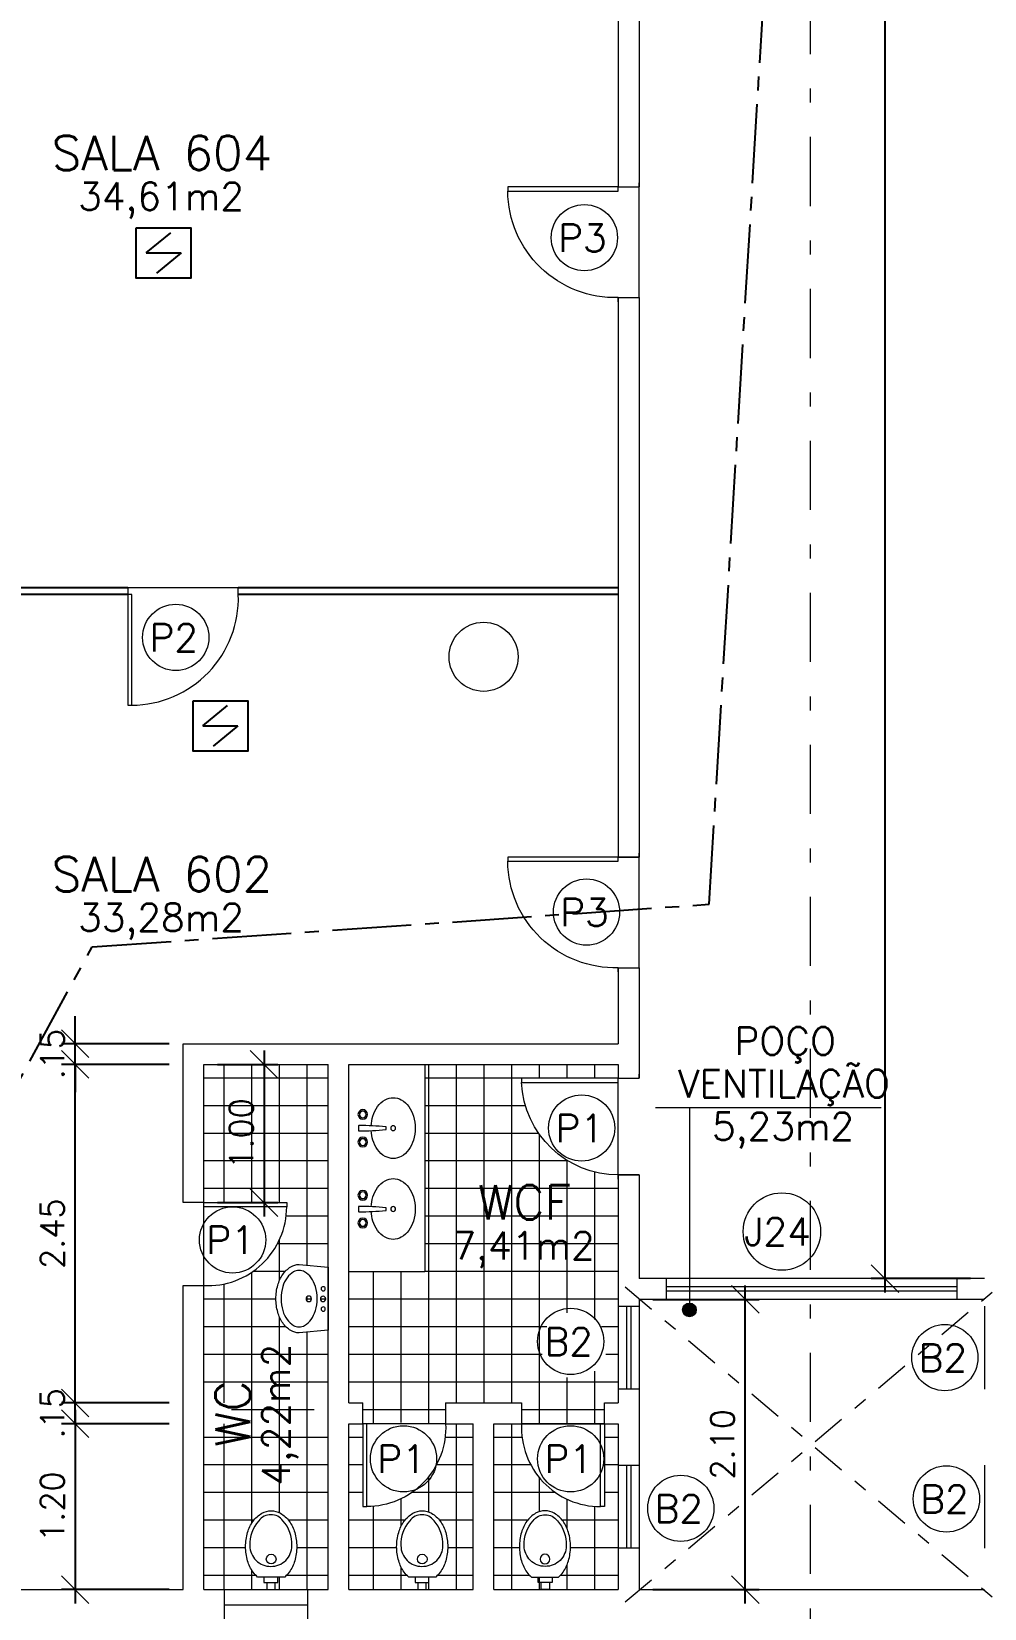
# Model space of a CAD drawing. Header units: millimetres. Extents: x 521 to 1055, y 261 to 520.
# Drawn here: x 568.04 to 574.94, y 287.08 to 298.49 of the extents above; entities that cross this region are included whole.
import ezdxf
from ezdxf.enums import TextEntityAlignment as Align

# ---------------------------------------------------------------- set-up
doc = ezdxf.new("R2010")
doc.units = ezdxf.units.MM
for name, pattern in [('CENTER2', [28.575000000000003, 19.05, -3.175, 3.175, -3.175]), ('CONTINU', [0]), ('DASHDOT', [1, 0.5, -0.25, 0, -0.25]), ('DASHDOTX2', [2, 1, -0.5, 0, -0.5])]:
    doc.linetypes.add(name, pattern=pattern)
doc.layers.add('0.1', color=8, linetype='Continuous', lineweight=13)
doc.layers.add('ppci', color=8, linetype='Continuous')
doc.styles.add('ROMANS', font='romans')
doc.styles.get("Standard").update_dxf_attribs({"font": 'romans.shx'})
doc.dimstyles.new('Fares Eng - 50', dxfattribs={"dimscale": 2, "dimtxt": 0.085, "dimasz": 0.1, "dimexe": 0.05, "dimexo": 0.05, "dimgap": 0.04, "dimtad": 1, "dimzin": 4, "dimdsep": 46, "dimtxsty": 'ROMANS', "dimblk1": 'OBLIQUE', "dimblk2": 'OBLIQUE', "dimsah": 1, "dimcen": 0.05, "dimdle": 0.05, "dimclrd": 8, "dimclre": 8, "dimclrt": 8, "dimaunit": 1, "dimadec": 0, "dimazin": 0, "dimtfac": 1, "dimtix": 1, "dimtmove": 2, "dimatfit": 0, "dimldrblk": 'OPEN90', "dimfxl": 1, "dimtolj": 1, "dimtzin": 0, "dimarcsym": 0})
pattern_1 = [(0, (-302.4832735865331, -87.28200950754331), (0, 0.2), []), (90, (-302.4832735865331, -87.28200950754331), (-0.2, 1.224606353822377e-17), [])]

# ---------------------------------------------------------------- blocks, each defined once
blk = doc.blocks.new('Cuba')
blk.add_lwpolyline([(0.0007964035890972809, 0.05000000000001137), (-0.007366352336667308, 0.0499999999999925, -0.3896877516864198), (-0.009359223717736526, 0.05183128823838757, -0.01723366479288366), (-0.01917277886242666, 0.247968944425077, -0.4187690770508936), (-0.01717301998914593, 0.25), (0.0007964035890972809, 0.25), (0.01876582716733935, 0.25, -0.4187690770508931), (0.02076558604062009, 0.247968944425077, -0.01723366479288366), (0.01095203089593292, 0.05183128823840271, -0.3896877516864196), (0.008959159514862449, 0.0499999999999925)], format="xyb", close=True)
blk.add_lwpolyline([(-0.01642655458466891, 0.1595521582631534, 0.05959206038068896), (-0.08696014067280601, 0.1471861917011097, 0.08424761497446774), (-0.1555634918610417, 0.1131370849898587, 0.1064685849763624), (-0.2045356555467384, 0.05839934548953352, 0.1301586401875859), (-0.2200000000000006, 0, 0.1301586401875893), (-0.2045356555467384, -0.05839934548953352, 0.1064685849763587), (-0.1555634918610417, -0.1131370849898303, 0.08424761497446792), (-0.08696014067280829, -0.1471861917010813, 0.07328068524213961), (0, -0.1599999999999966, 0.0732806852421363), (0.08696014067280601, -0.1471861917010813, 0.0842476149744677), (0.15556349186104, -0.1131370849898303, 0.1064685849763671), (0.2045356555467367, -0.05839934548950509, 0.1301586401875963), (0.2199999999999989, 0, 0.1301586401875876), (0.2045356555467367, 0.05839934548953352, 0.1064685849763547), (0.15556349186104, 0.1131370849898587, 0.08424761497446004), (0.08696014067280829, 0.1471861917011097, 0.05826802056709933), (0.01801512440569979, 0.1594612693903912, 0.07328068524213464)], format="xyb")
for centre, radius in [((-0.09920359641090386, 0.2199999999999989), 0.035), ((0.1007964035890973, 0.2199999999999989), 0.035), ((0, 0), 0.0175)]:
    blk.add_circle(centre, radius)
at = {"color": 8}
for centre, radius in [((-0.09920359641090386, 0.2199999999999989), 0.025), ((-0.09920359641090386, 0.2199999999999989), 0.024), ((0.1007964035890973, 0.2199999999999989), 0.025), ((0.1007964035890973, 0.2199999999999989), 0.024)]:
    blk.add_circle(centre, radius, dxfattribs=at)
blk = doc.blocks.new('P60')
at = {"color": 252}
blk.add_lwpolyline([(-0.6000000000000227, 0.05960000000008298), (0, 0.05960000000008298), (0, 0.03000000000000114), (-0.6000000000000227, 0.03000000000000114)], close=True, dxfattribs=at)
at = {"color": 8}
blk.add_arc((-0.02886986666674457, 0.05960000000008306), 0.5711301333332781, 87.10253993610587, 180, dxfattribs=at)
blk = doc.blocks.new('Vaso')
for points in [[(0.02999999999997272, -0.04999999999995453), (0.02999999999997272, 0), (-0.02999999999997272, 0), (-0.02999999999997272, -0.04999999999995453)], [(0.04999999999995453, -0.09000000000014552), (0.04999999999995453, -0.04999999999995453), (-0.04999999999995453, -0.04999999999995453), (-0.04999999999995453, -0.09000000000014552)]]:
    blk.add_lwpolyline(points)
for points in [[(0.1828955200001019, -0.3100000000001728, -0.071776), (0.1680402599999979, -0.4129498500001318, -0.083144), (0.128710270000056, -0.4938477600001079, -0.106699), (0.06516211000007388, -0.5518467399999736, -0.132564), (-0.002104480000070907, -0.5700000000001637, -0.132564), (-0.06937106999998832, -0.5518467399999736, -0.106699), (-0.1329192299999704, -0.4938477600001079, -0.083144), (-0.1722492199999124, -0.4129498500001318, -0.071776), (-0.1871044800000163, -0.3100000000001728, -0.071776), (-0.1722492199999124, -0.2070501499999864, -0.083144), (-0.1329192299999704, -0.1261522400000104, -0.060171), (-0.09999999999990905, -0.09000000000014552), (0.09579103999999461, -0.09000000000014552, -0.060171), (0.128710270000056, -0.1261522400000104, -0.083144), (0.1680402599999979, -0.2070501499999864, -0.071776)], [(-0.08763701527800549, -0.4972033683313839, 0.2473999053505774), (0, -0.5413053001348089, 0.2473999053505774), (0.08763701527800549, -0.4972033683313839, 0.1978584598758542), (0.1521044799999345, -0.3175259839795217, 0.4183289460701766), (0, -0.1675407474929216, 0.4183289460701766), (-0.1521044799999345, -0.3175259839795217, 0.1978584598758542)]]:
    blk.add_lwpolyline(points, format="xyb", close=True)
blk.add_circle((-0.002104480000070907, -0.2200259839794398), 0.03525)
blk = doc.blocks.new('P70')
for points in [[(0, 0.760000000000025), (0, 0.7300000000000239), (0.1499999999999986, 0.7300000000000239), (0.1499999999999986, 0.760000000000025)], [(0, 0), (0, 0.03000000000000114), (0.1499999999999986, 0.03000000000000114), (0.1499999999999986, 0)]]:
    blk.add_lwpolyline(points)
blk.add_lwpolyline([(-0.7000000000000227, 0.06000000000008299), (0, 0.06000000000008299), (0, 0.03000000000000114), (-0.7000000000000227, 0.03000000000000114)], close=True)
at = {"color": 8}
blk.add_arc((3.861494457524373e-15, 0.02932835820894858), 0.7006716417910752, 90, 177.4910967546297, dxfattribs=at)
blk = doc.blocks.new('ÁREA')
for p in [(4.97462945148186e-05, 0.003761569252461072), (0, 0)]:
    blk.add_attdef('COMPARTIMENTO', text='', height=0.0025).set_placement(p, align=Align.CENTER)
at = {"color": 1}
for p in [(-4.97462945148186e-05, -0.003761569252461072), (-9.94925890296372e-05, -0.007523138504922144)]:
    blk.add_attdef('ÁREA', text='', height=0.002, dxfattribs=at).set_placement(p, align=Align.CENTER)
blk = doc.blocks.new('_OBLIQUE')
at = {"color": 0, "linetype": 'ByBlock'}
blk.add_line((-0.5, -0.5), (0.5, 0.5), dxfattribs=at)
blk = doc.blocks.new('*D1642')
at = {"layer": '0.1', "color": 8, "linetype": 'CONTINU', "lineweight": -2, "transparency": 16777216}
for p, q in [((568.3570090119892, 288.5144788319043), (568.3570090119892, 287.1144788319043)), ((569.0377410264085, 288.4144788319043), (568.2570090119892, 288.4144788319043)), ((569.0377410264084, 287.2144788319043), (568.2570090119892, 287.2144788319043))]:
    blk.add_line(p, q, dxfattribs=at)
at = {"layer": 'DEFPOINTS', "color": 0, "linetype": 'CONTINU', "lineweight": -2, "transparency": 16777216}
for p in [(569.1377410264085, 288.4144788319043), (568.3570090119892, 287.2144788319043), (569.1377410264084, 287.2144788319043)]:
    blk.add_point(p, dxfattribs=at)
at = {"layer": '0.1', "color": 8, "linetype": 'CONTINU', "lineweight": -2, "transparency": 16777216, "xscale": 0.2, "yscale": 0.2, "zscale": 0.2}
for p, rotation in [((568.3570090119892, 288.4144788319043), 90), ((568.3570090119892, 287.2144788319043), 270)]:
    blk.add_blockref('_OBLIQUE', p, dxfattribs=dict(at, rotation=rotation))
at = {"layer": '0.1', "color": 8, "linetype": 'CONTINU', "transparency": 16777216, "insert": (568.1920090119892, 287.8144788319044), "char_height": 0.17, "attachment_point": 5, "rotation": 90, "style": 'ROMANS'}
blk.add_mtext('\\A1;1.20', dxfattribs=at)
blk = doc.blocks.new('_Open90')
at = {"color": 0, "linetype": 'ByBlock', "lineweight": -2}
for p, q in [((0, 0), (-1, 0)), ((-0.5, 0.5), (0, 0)), ((0, 0), (-0.5, -0.5))]:
    blk.add_line(p, q, dxfattribs=at)
blk = doc.blocks.new('*D1432')
at = {"layer": '0.1', "color": 8, "linetype": 'CONTINU', "lineweight": -2, "transparency": 16777216}
for p, q in [((568.3570090119892, 288.5644788319042), (568.3570090119892, 288.7644788319042)), ((569.0377410264085, 288.5644788319042), (568.2570090119892, 288.5644788319042)), ((568.3570090119892, 288.4144788319043), (568.3570090119892, 288.5644788319042)), ((569.0377410264085, 288.4144788319043), (568.2570090119892, 288.4144788319043)), ((568.3570090119892, 288.4144788319043), (568.3570090119892, 288.2144788319043))]:
    blk.add_line(p, q, dxfattribs=at)
at = {"layer": 'DEFPOINTS', "color": 0, "linetype": 'CONTINU', "lineweight": -2, "transparency": 16777216}
for p in [(568.3570090119892, 288.5644788319042), (569.1377410264085, 288.5644788319042), (569.1377410264085, 288.4144788319043)]:
    blk.add_point(p, dxfattribs=at)
at = {"layer": '0.1', "color": 8, "linetype": 'CONTINU', "lineweight": -2, "transparency": 16777216, "xscale": 0.2, "yscale": 0.2, "zscale": 0.2}
for p, rotation in [((568.3570090119892, 288.5644788319042), 270), ((568.3570090119892, 288.4144788319043), 90)]:
    blk.add_blockref('_OBLIQUE', p, dxfattribs=dict(at, rotation=rotation))
at = {"layer": '0.1', "color": 8, "linetype": 'CONTINU', "transparency": 16777216, "insert": (568.1920090119892, 288.4894788319043), "char_height": 0.17, "attachment_point": 5, "rotation": 90, "style": 'ROMANS'}
blk.add_mtext('\\A1;.15', dxfattribs=at)
blk = doc.blocks.new('*D1433')
at = {"layer": '0.1', "color": 8, "linetype": 'CONTINU', "lineweight": -2, "transparency": 16777216}
for p, q in [((569.0377410264084, 291.0144788319043), (568.2570090119892, 291.0144788319043)), ((568.3570090119892, 288.4644788319042), (568.3570090119892, 291.1144788319044)), ((569.0377410264085, 288.5644788319042), (568.2570090119892, 288.5644788319042))]:
    blk.add_line(p, q, dxfattribs=at)
at = {"layer": 'DEFPOINTS', "color": 0, "linetype": 'CONTINU', "lineweight": -2, "transparency": 16777216}
for p in [(568.3570090119892, 291.0144788319043), (569.1377410264084, 291.0144788319043), (569.1377410264085, 288.5644788319042)]:
    blk.add_point(p, dxfattribs=at)
at = {"layer": '0.1', "color": 8, "linetype": 'CONTINU', "lineweight": -2, "transparency": 16777216, "xscale": 0.2, "yscale": 0.2, "zscale": 0.2}
for p, rotation in [((568.3570090119892, 291.0144788319043), 90), ((568.3570090119892, 288.5644788319042), 270)]:
    blk.add_blockref('_OBLIQUE', p, dxfattribs=dict(at, rotation=rotation))
at = {"layer": '0.1', "color": 8, "linetype": 'CONTINU', "transparency": 16777216, "insert": (568.1920090119892, 289.7894788319043), "char_height": 0.17, "attachment_point": 5, "rotation": 90, "style": 'ROMANS'}
blk.add_mtext('\\A1;2.45', dxfattribs=at)
blk = doc.blocks.new('*D1434')
at = {"layer": '0.1', "color": 8, "linetype": 'CONTINU', "lineweight": -2, "transparency": 16777216}
for p, q in [((568.3570090119892, 291.1644788319043), (568.3570090119892, 291.3644788319043)), ((569.0377410264084, 291.1644788319043), (568.2570090119892, 291.1644788319043)), ((568.3570090119892, 291.0144788319043), (568.3570090119892, 291.1644788319043)), ((569.0377410264084, 291.0144788319043), (568.2570090119892, 291.0144788319043)), ((568.3570090119892, 291.0144788319043), (568.3570090119892, 290.8144788319044))]:
    blk.add_line(p, q, dxfattribs=at)
at = {"layer": 'DEFPOINTS', "color": 0, "linetype": 'CONTINU', "lineweight": -2, "transparency": 16777216}
for p in [(568.3570090119892, 291.1644788319043), (569.1377410264084, 291.1644788319043), (569.1377410264084, 291.0144788319043)]:
    blk.add_point(p, dxfattribs=at)
at = {"layer": '0.1', "color": 8, "linetype": 'CONTINU', "lineweight": -2, "transparency": 16777216, "xscale": 0.2, "yscale": 0.2, "zscale": 0.2}
for p, rotation in [((568.3570090119892, 291.1644788319043), 270), ((568.3570090119892, 291.0144788319043), 90)]:
    blk.add_blockref('_OBLIQUE', p, dxfattribs=dict(at, rotation=rotation))
at = {"layer": '0.1', "color": 8, "linetype": 'CONTINU', "transparency": 16777216, "insert": (568.1920090119892, 291.0894788319044), "char_height": 0.17, "attachment_point": 5, "rotation": 90, "style": 'ROMANS'}
blk.add_mtext('\\A1;.15', dxfattribs=at)
blk = doc.blocks.new('*D1644')
at = {"layer": '0.1', "color": 8, "lineweight": -2, "transparency": 16777216}
for p, q in [((573.2062773294417, 287.1144788319041), (573.2062773294417, 289.4144788319043)), ((572.5377410264084, 289.3144788319043), (573.3062773294417, 289.3144788319043)), ((572.5377410264085, 287.2144788319041), (573.3062773294417, 287.2144788319041))]:
    blk.add_line(p, q, dxfattribs=at)
at = {"layer": 'DEFPOINTS', "color": 0, "lineweight": -2, "transparency": 16777216}
for p in [(572.4377410264084, 289.3144788319043), (573.2062773294417, 289.3144788319043), (572.4377410264085, 287.2144788319041)]:
    blk.add_point(p, dxfattribs=at)
at = {"layer": '0.1', "color": 8, "lineweight": -2, "transparency": 16777216, "xscale": 0.2, "yscale": 0.2, "zscale": 0.2}
for p, rotation in [((573.2062773294417, 289.3144788319043), 90), ((573.2062773294417, 287.2144788319041), 270)]:
    blk.add_blockref('_OBLIQUE', p, dxfattribs=dict(at, rotation=rotation))
at = {"layer": '0.1', "color": 8, "transparency": 16777216, "insert": (573.0412773294416, 288.2644788319042), "char_height": 0.17, "attachment_point": 5, "rotation": 90, "style": 'ROMANS'}
blk.add_mtext('\\A1;2.10', dxfattribs=at)
blk = doc.blocks.new('Cuba-emp')
blk.add_lwpolyline([(0.2100034834991149, 0.2482008336621746), (-7.105427357601002e-15, 0.227407372452717), (7.105427357601002e-15, -0.227407372452717), (0.2100034834991291, -0.2482008336621604, 0.1378156270121392), (0.2705880087187396, -0.2311785380375015, 0.1070411790707005), (0.3288221515426883, -0.1757097620058969, 0.0807505460992588), (0.3644727820534435, -0.09904874869174485, 0.06864280771685904), (0.3780384553094791, -0.0007008336622078559, 0.06864280771690003), (0.3644727820534364, 0.09764708136732558, 0.08075054609930853), (0.3288221515426741, 0.1743080946814768, 0.10704117907071), (0.2705880087187253, 0.2297768707130761, 0.1157522192348251), (0.2100034834991149, 0.2482008336621746)], format="xyb")
blk.add_lwpolyline([(0.2100034834991149, 0.2045185337481215, -0.1318273881114975), (0.2501415417997279, 0.1937487812531433, -0.1066332451029667), (0.2967372728202164, 0.1514795764228545, -0.08348179435471227), (0.328253700616866, 0.08706086194230345, -0.0722322283218027), (0.3408968663839005, 1.243449787580175e-14, -0.07223222832186973), (0.3282537006168731, -0.08706086194227858, -0.08348179435460365), (0.2967372728202307, -0.1514795764226058, -0.106633245102999), (0.2501415417997421, -0.1937487812531256, -0.1318273881114998), (0.2100034834991291, -0.2045185337481072, -0.1318273881114848), (0.1698654251985161, -0.1937487812531282, -0.1066332451030064), (0.1232696941780276, -0.151479576422612, -0.08348179435461947), (0.09175326638137804, -0.08706086194228746, -0.07223222832185378), (0.07911010061422985, 3.552713678800501e-15, -0.07223222832187323), (0.09175326638137093, 0.08706086194229457, -0.08348179435457351), (0.1232696941780134, 0.15147957642262, -0.1066332451030294), (0.1698654251985019, 0.1937487812531398, -0.1318273881114961)], format="xyb", close=True)
for centre, radius in [((0.03651954001270497, -0.002319139823612204), 0.0193358661591314), ((0.03651954001270497, -0.002319139823612204), 0.0193358661591314), ((0.03578416458526235, 0.0710594457912066), 0.01546869292730512), ((0.1402810526510621, -0.001433449959218791), 0.01977531766275002), ((0.03578416458526945, -0.07569772543820363), 0.01546869292730512)]:
    blk.add_circle(centre, radius)
blk = doc.blocks.new('*D1666')
at = {"layer": '0.1', "color": 8, "linetype": 'CONTINU', "lineweight": -2, "transparency": 16777216}
for p, q in [((569.3877410264075, 291.0144788319042), (569.8242328403022, 291.0144788319042)), ((569.7242328403022, 291.1144788319043), (569.7242328403022, 289.9144788319043)), ((569.3877410264076, 290.0144788319043), (569.8242328403022, 290.0144788319043))]:
    blk.add_line(p, q, dxfattribs=at)
at = {"layer": 'DEFPOINTS', "color": 0, "linetype": 'CONTINU', "lineweight": -2, "transparency": 16777216}
for p in [(569.2877410264075, 291.0144788319042), (569.2877410264076, 290.0144788319043), (569.7242328403022, 290.0144788319043)]:
    blk.add_point(p, dxfattribs=at)
at = {"layer": '0.1', "color": 8, "linetype": 'CONTINU', "lineweight": -2, "transparency": 16777216, "xscale": 0.2, "yscale": 0.2, "zscale": 0.2}
for p, rotation in [((569.7242328403022, 291.0144788319042), 90), ((569.7242328403022, 290.0144788319043), 270)]:
    blk.add_blockref('_OBLIQUE', p, dxfattribs=dict(at, rotation=rotation))
at = {"layer": '0.1', "color": 8, "linetype": 'CONTINU', "transparency": 16777216, "insert": (569.5592328403021, 290.5144788319043), "char_height": 0.17, "attachment_point": 5, "rotation": 90, "style": 'ROMANS'}
blk.add_mtext('\\A1;1.00', dxfattribs=at)
blk = doc.blocks.new('P80')
for points in [[(0, 0.8600000000001068), (0, 0.8300000000001057), (0.1499999999999986, 0.8300000000001057), (0.1499999999999986, 0.8600000000001068)], [(0, 0), (0, 0.03000000000000114), (0.1499999999999986, 0.03000000000000114), (0.1499999999999986, 0)]]:
    blk.add_lwpolyline(points)
blk.add_lwpolyline([(-0.8000000000000227, 0.06000000000008299), (0, 0.06000000000008299), (0, 0.03000000000000114), (-0.8000000000000227, 0.03000000000000114)], close=True)
at = {"color": 8}
blk.add_arc((-0.02513934576528032, 0.05553438521076377), 0.7748735220644332, 88.14081760279143, 179.6698012135025, dxfattribs=at)
blk = doc.blocks.new('*D1762')
at = {"layer": '0.1', "color": 8, "linetype": 'CONTINU', "lineweight": -2, "transparency": 16777216}
for p, q in [((574.2177715693851, 310.9624150756579), (574.2177715693851, 289.3644788319043)), ((574.8377410264085, 310.8624150756579), (574.1177715693851, 310.8624150756579)), ((574.8377410264084, 289.4644788319043), (574.1177715693851, 289.4644788319043))]:
    blk.add_line(p, q, dxfattribs=at)
at = {"layer": 'DEFPOINTS', "color": 0, "linetype": 'CONTINU', "lineweight": -2, "transparency": 16777216}
for p in [(574.9377410264085, 310.8624150756579), (574.2177715693851, 289.4644788319043), (574.9377410264084, 289.4644788319043)]:
    blk.add_point(p, dxfattribs=at)
at = {"layer": '0.1', "color": 8, "linetype": 'CONTINU', "lineweight": -2, "transparency": 16777216, "xscale": 0.2, "yscale": 0.2, "zscale": 0.2}
for p, rotation in [((574.2177715693851, 310.8624150756579), 90), ((574.2177715693851, 289.4644788319043), 270)]:
    blk.add_blockref('_OBLIQUE', p, dxfattribs=dict(at, rotation=rotation))
at = {"layer": '0.1', "color": 8, "linetype": 'CONTINU', "transparency": 16777216, "insert": (574.0527715693851, 299.516524149228), "char_height": 0.17, "attachment_point": 5, "rotation": 90, "style": 'ROMANS'}
blk.add_mtext('\\A1;21.40', dxfattribs=at)

msp = doc.modelspace()

# ---------------------------------------------------------------- hatches: boundary and pattern name
at = {"layer": '0.1', "linetype": 'CONTINU'}
h = msp.add_hatch(dxfattribs=at)
h.set_pattern_fill('_USER', color=8, scale=0.2, style=0, double=1, pattern_type=0)
h.set_pattern_definition([(0, (-100.5649307543961, -87.28200950754331), (0, 0.2), []), (90, (-100.5649307543961, -87.28200950754331), (-0.2, 1.224606353822377e-17), [])])
h.paths.add_polyline_path([(570.1877410264083, 291.0144788319043), (569.2877410264075, 291.0144788319043), (569.2877410264076, 290.0144788319043), (569.8877410264079, 290.0144788319043), (569.8877410264079, 289.9848788319043, -0.4291040067103093), (569.2877410264078, 289.4144788319043), (569.2877410264081, 288.5644788319043), (569.4877410264083, 288.5644788319042), (569.4877410264081, 288.4144788319042), (569.2877410264082, 288.4144788319041), (569.2877410264084, 287.2144788319042), (569.4377410264084, 287.2144788319041), (569.7433691622525, 287.2144788319041), (569.7433691622524, 287.2644788319042), (569.8033691622525, 287.2644788319042), (569.8033691622525, 287.2144788319041), (570.0377410264083, 287.2144788319041), (570.1877410264085, 287.2144788319042), (570.1877410264084, 288.4144788319041), (570.0877410264083, 288.4144788319042), (570.0877410264083, 288.5644788319044), (570.1877410264085, 288.5644788319044)])
h.paths.add_polyline_path([(570.0276846560945, 289.3182235275787, -1), (570.06723529142, 289.3182235275787, -1)], flags=16)
h.paths.add_polyline_path([(570.1674255547503, 289.2439592520997, -1), (570.1364881688957, 289.2439592520997, -1)], flags=16)
h.paths.add_polyline_path([(570.1318856202364, 289.3173378377143, -1), (570.1705573525546, 289.3173378377143, -1)], flags=16)
h.paths.add_polyline_path([(570.1364881688957, 289.3907164233291, -1), (570.1674255547503, 289.3907164233291, -1)], flags=16)
h.paths.add_polyline_path([(569.9062883514201, 287.7083266492907, -0.08314697846424123), (569.9456192732998, 287.6274256585696), (569.9456192905293, 287.6274256001086), (569.9456192757611, 287.6274256502182, 2.160432347512852e-06), (569.9456183861074, 287.6274286688246), (569.9456183532375, 287.6274287803508), (569.9456183793205, 287.6274286918522), (569.9456187353934, 287.6274274836981, 0.0831452197227772)], flags=0)
h.paths.add_polyline_path([(569.8107236422526, 287.4345048158837, -1), (569.7402236422525, 287.4345048158837, -1)], flags=0)
h.paths.add_polyline_path([(569.6848361863875, 288.1856753727811), (569.6848361863875, 288.7868658489716), (569.3098361863875, 288.7868658489716), (569.3098361863875, 288.1856753727811)], flags=24)
h.paths.add_polyline_path([(570.0079100941298, 287.8772568192263), (570.0079100941298, 289.0820187239882), (569.6507672369868, 289.0820187239882), (569.6507672369868, 287.8772568192263)], flags=24)
edge = h.paths.add_edge_path(flags=16)
edge.add_arc((569.9546342803691, 287.524478581504), 0.3641606381167727, 163.5782748653673, 179.999960602859, ccw=False)
edge.add_arc((569.8665587390836, 287.5504364964156), 0.2723395385858779, 144.5667168692639, 163.5781902089613, ccw=False)
edge.add_arc((569.8107797804919, 287.5901253472447), 0.2038815434230515, 120.2052823623753, 144.56672184459, ccw=False)
edge.add_arc((569.7754736279238, 287.6507746638613), 0.1337041680431426, 89.99999385975178, 120.2053114872979, ccw=False)
edge.add_arc((569.7754736565812, 287.6507746638617), 0.1337041680427554, 59.79468851265841, 90.00000614019962, ccw=False)
edge.add_arc((569.740167504013, 287.5901253472447), 0.2038815434230601, 35.433278155409994, 59.79471763762467, ccw=False)
edge.add_arc((569.6843885454213, 287.5504364964156), 0.2723395385858707, 16.42180979103881, 35.43328313073607, ccw=False)
edge.add_arc((569.5963130041358, 287.524478581504), 0.3641606381167788, 3.939714088119217e-05, 16.42172513463271, ccw=False)
edge.add_arc((569.596313004135, 287.5244790823048), 0.3641606381175685, 343.57827486538554, 359.9999606028769, ccw=False)
edge.add_arc((569.6843885454213, 287.4985211673931), 0.2723395385858779, 324.5667168692639, 343.5781902089613, ccw=False)
edge.add_arc((569.7401663608277, 287.4588334095786), 0.2038831085606229, 310.79308703992695, 324.56665782429025, ccw=False)
edge.add_line((569.8733691622524, 287.3044788319044), (569.6775781222525, 287.3044788319044))
edge.add_arc((569.8107809236772, 287.4588334095786), 0.2038831085606259, 215.4333421757097, 229.206912960073, ccw=False)
edge.add_arc((569.8665587390836, 287.4985211673931), 0.2723395385858707, 196.4218097910387, 215.4332831307361, ccw=False)
edge.add_arc((569.9546342803699, 287.5244790823048), 0.3641606381175744, 180.0000393971231, 196.4217251346145, ccw=False)
edge = h.paths.add_edge_path()
edge.add_line((569.9777375429092, 289.5678578112001), (570.1877410264083, 289.5470643499906))
edge.add_line((570.1877410264083, 289.5470643499906), (570.1877410264083, 289.0922496050852))
edge.add_line((570.1877410264083, 289.0922496050852), (569.9777375429092, 289.0714561438758))
edge.add_arc((569.9777375429092, 289.1877813250306), 0.1163251811548776, 238.6127028361496, 270, ccw=False)
edge.add_arc((570.0161016719827, 289.2506632029367), 0.1899861407506283, 214.1737272449527, 238.61270283614772, ccw=False)
edge.add_arc((570.0768849483483, 289.2919307428591), 0.2634546138324446, 195.707133817725, 214.1737272450572, ccw=False)
edge.add_arc((570.1729849418077, 289.3189561438751), 0.3632823707089318, 179.9999999999104, 195.7071338175164, ccw=False)
edge.add_arc((570.1729849418075, 289.3189561438763), 0.3632823707087027, 164.2928661824826, 180.0000000000986, ccw=False)
edge.add_arc((570.0768849483482, 289.3459815448924), 0.2634546138323303, 145.8262727549392, 164.2928661822802, ccw=False)
edge.add_arc((570.0161016719827, 289.3872490848147), 0.189986140750635, 121.38729716385231, 145.8262727550473, ccw=False)
edge.add_arc((569.9777375429092, 289.4501309627208), 0.1163251811548723, 90, 121.3872971638504, ccw=False)
h.paths.add_polyline_path([(569.374232840302, 290.1740026414282), (569.374232840302, 290.8549550223806), (569.674232840302, 290.8549550223806), (569.674232840302, 290.1740026414282)], flags=24)
h.paths.add_polyline_path([(569.374232840302, 290.1740026414282), (569.374232840302, 290.8549550223806), (569.674232840302, 290.8549550223806), (569.674232840302, 290.1740026414282)], flags=8)
h.paths.add_polyline_path([(570.0079100941298, 287.8772568192263), (570.0079100941298, 289.0820187239882), (569.6507672369868, 289.0820187239882), (569.6507672369868, 287.8772568192263)], flags=8)
h = msp.add_hatch(dxfattribs=at)
h.set_pattern_fill('_USER', color=8, scale=0.2, style=0, double=1, pattern_type=0)
h.set_pattern_definition(pattern_1)
h.paths.add_polyline_path([(571.3877410264082, 289.3644788319044), (571.2377410264082, 289.3644788319041), (571.2377410264083, 291.0144788319043), (570.887741026408, 291.0144788319043), (570.8877410264083, 289.5165033086349), (570.337741026408, 289.5165033086349), (570.3377410264083, 288.5644788319044), (570.4377410264083, 288.5644788319043), (570.4377410264083, 288.4144788319043), (570.6590271413152, 288.4144788319043, -0.1342761816322359), (570.7854613567815, 288.4144788319042), (571.0377410264086, 288.4144788319042), (571.0377410264085, 288.5644788319042), (571.5877410264083, 288.5644788319043), (571.5877410264081, 288.4144788319043), (571.8941702615691, 288.4144788319043, -0.05348389217240258), (571.9452923654139, 288.4144788319043), (572.1877410264082, 288.4144788319042), (572.1877410264083, 288.5644788319042), (572.2877410264084, 288.5644788319042), (572.2877410264084, 288.6644788319044), (572.2877410264069, 289.2644788319043), (572.2877410264083, 290.2144788319043, -0.4014455578216536), (571.5877410264084, 290.8844788319042), (571.5877410264084, 290.9144788319043), (572.2877410264083, 290.9144788319043), (572.2877410264084, 290.9444788319043), (572.2877410264084, 291.0144788319042), (571.3877410264083, 291.0144788319042)])
h.paths.add_polyline_path([(572.2072292926795, 288.9822155476299, -1), (571.727941623939, 288.9822155476299, -1)], flags=16)
h.paths.add_polyline_path([(571.2377410264083, 289.3644788319042), (571.3877410264083, 289.3644788319044), (571.3877410264084, 291.0144788319042), (571.2377410264083, 291.0144788319042)], flags=16)
h.paths.add_polyline_path([(571.1890554027888, 289.8289644470548), (572.0283411170744, 289.8289644470548), (572.0283411170744, 290.2039644470548), (571.1890554027888, 290.2039644470548)], flags=8)
h.paths.add_polyline_path([(570.9996844682817, 289.5058905393126), (572.2044463730437, 289.5058905393126), (572.2044463730437, 289.8630333964554), (570.9996844682817, 289.8630333964554)], flags=24)
h.paths.add_polyline_path([(571.1890554027888, 289.8289644470548), (572.0283411170744, 289.8289644470548), (572.0283411170744, 290.2039644470548), (571.1890554027888, 290.2039644470548)], flags=24)
h.paths.add_polyline_path([(570.9996844682817, 289.5058905393126), (572.2044463730437, 289.5058905393126), (572.2044463730437, 289.8630333964554), (570.9996844682817, 289.8630333964554)], flags=8)
h.paths.add_polyline_path([(571.7460248698851, 288.8307032077616), (572.1412629651231, 288.8307032077616), (572.1412629651231, 289.1307032077616), (571.7460248698851, 289.1307032077616)], flags=24)
msp.add_hatch(color=8, dxfattribs=at).paths.add_polyline_path([(572.851932482437, 289.2380630043767, 1), (572.7522547752749, 289.2380630043767, 1)])
h = msp.add_hatch(dxfattribs=at)
h.set_pattern_fill('_USER', color=8, scale=0.2, style=0, double=1, pattern_type=0)
h.set_pattern_definition(pattern_1)
h.paths.add_polyline_path([(571.2377410264082, 288.4144788319043), (571.0377410264088, 288.4144788319043, -0.4291040067103731), (570.4673410264088, 287.8144788319042), (570.4377410264088, 287.8144788319042), (570.4377410264087, 288.4144788319043), (570.4077410264088, 288.4144788319043), (570.3377410264083, 288.4144788319042), (570.3377410264084, 287.2144788319042), (570.8364929452495, 287.2144788319042), (570.8364929452495, 287.2644788319042), (570.8164929452494, 287.2644788319042), (570.8164929452495, 287.3044788319044), (570.7707019052492, 287.3044788319044, -0.06017304747549186), (570.7377817106816, 287.3406324275232), (570.7377816812576, 287.3406324688764), (570.737781717803, 287.3406324175145, 1.557330815323099e-06), (570.7377827013474, 287.3406310352257, 0.06017094460198466), (570.7707019052493, 287.3044788319044), (570.9664929452493, 287.3044788319044, 0.06017100981517427), (570.9994121798733, 287.3406310784029, 0.08314397838671177), (571.0387421608935, 287.4215289671256), (571.0387421757099, 287.4215290173968, -0.0831424269536673), (570.99941318335, 287.3406324887058), (570.9994131659389, 287.3406324642356, 0.08314236696016576), (571.0387421488704, 287.4215289263316, 0.07177604392442175), (571.0535974252493, 287.5244788376227, 0.07177601797375067), (571.038742156269, 287.627428712374, 0.08314403573947214), (570.9994121344163, 287.7083266492909, 0.1066991575286601), (570.935863844604, 287.7663256712431), (570.9358639172964, 287.7663256289262, -0.1066990532164568), (570.999412134417, 287.7083266492907, -0.08314704680946702), (571.0387430771996, 287.6274255876445, -0.07177377002933234), (571.0535974252493, 287.5244788376781, -0.0717737761307092), (571.0387430779643, 287.4215320787591, -0.08314542250176067), (570.9994131547861, 287.3406324485612, -0.06017307925051337), (570.9664929452492, 287.3044788319044), (570.9164929452493, 287.3044788319044), (570.9164929452492, 287.2644788319042), (570.8964929452492, 287.2644788319041), (570.8964929452494, 287.2144788319042), (571.2377410264085, 287.2144788319042)])
edge = h.paths.add_edge_path(flags=17)
edge.add_arc((571.0477580633659, 287.524478581504), 0.3641606381167727, 163.5782748653673, 179.999960602859, ccw=False)
edge.add_arc((570.9596825220805, 287.5504364964156), 0.2723395385858779, 144.5667168692639, 163.5781902089613, ccw=False)
edge.add_arc((570.9039035634887, 287.5901253472447), 0.2038815434230515, 120.2052823623753, 144.56672184459, ccw=False)
edge.add_arc((570.8685974109206, 287.6507746638613), 0.1337041680431426, 89.99999385975178, 120.2053114872979, ccw=False)
edge.add_arc((570.868597439578, 287.6507746638617), 0.1337041680427554, 59.79468851265841, 90.00000614019962, ccw=False)
edge.add_arc((570.8332912870098, 287.5901253472447), 0.2038815434230601, 35.433278155409994, 59.79471763762467, ccw=False)
edge.add_arc((570.7775123284181, 287.5504364964156), 0.2723395385858707, 16.42180979103881, 35.43328313073607, ccw=False)
edge.add_arc((570.6894367871326, 287.524478581504), 0.3641606381167788, 3.939714088119217e-05, 16.42172513463271, ccw=False)
edge.add_arc((570.6894367871319, 287.5244790823048), 0.3641606381175685, 343.57827486538554, 359.9999606028769, ccw=False)
edge.add_arc((570.7775123284181, 287.4985211673931), 0.2723395385858779, 324.5667168692639, 343.5781902089613, ccw=False)
edge.add_arc((570.8332901438246, 287.4588334095786), 0.2038831085606229, 310.79308703992695, 324.56665782429025, ccw=False)
edge.add_line((570.9664929452492, 287.3044788319044), (570.7707019052493, 287.3044788319044))
edge.add_arc((570.903904706674, 287.4588334095786), 0.2038831085606259, 215.4333421757097, 229.206912960073, ccw=False)
edge.add_arc((570.9596825220805, 287.4985211673931), 0.2723395385858707, 196.4218097910387, 215.4332831307361, ccw=False)
edge.add_arc((571.0477580633667, 287.5244790823048), 0.3641606381175744, 180.0000393971231, 196.4217251346145, ccw=False)
edge = h.paths.add_edge_path(flags=16)
edge.add_arc((570.8685974252494, 287.4345048158837), 0.03525, 0, 360)
h = msp.add_hatch(dxfattribs=at)
h.set_pattern_fill('_USER', color=8, scale=0.2, style=0, double=1, pattern_type=0)
h.set_pattern_definition(pattern_1)
h.paths.add_polyline_path([(572.2877410264076, 288.1144788319044), (572.2877410264083, 288.4144788319043), (572.1877410264079, 288.4144788319043), (572.1877410264078, 287.8144788319042), (572.1581410264077, 287.8144788319042, -0.4291040067103419), (571.5877410264078, 288.4144788319043), (571.3877410264082, 288.4144788319043), (571.3877410264084, 287.2144788319042), (571.7289891075671, 287.2144788319042), (571.7289891075673, 287.2644788319042), (571.7889891075673, 287.2644788319043), (571.7889891075672, 287.2144788319042), (572.2877410264081, 287.2144788319042), (572.2877410264083, 287.5144788319043)])
h.paths.add_polyline_path([(571.9270302788713, 287.6274255898374, 3.053353364437232e-06), (571.9270293385523, 287.6274287803508, -2.268745521185658e-06), (571.9270302728091, 287.6274256104068, 3.014827957076245e-06), (571.9270293443544, 287.6274287606642, -2.298257182004493e-06), (571.9270302907636, 287.6274255494857)], flags=0)
h.paths.add_polyline_path([(571.7921346275672, 287.4345048158837, -1), (571.7216346275671, 287.4345048158837, -1)], flags=0)
edge = h.paths.add_edge_path(flags=16)
edge.add_arc((571.5777239894506, 287.524478581504), 0.3641606381167727, 3.939714095343596e-05, 16.42172513463274)
edge.add_arc((571.6657995307361, 287.5504364964156), 0.2723395385858779, 16.4218097910387, 35.43328313073609)
edge.add_arc((571.7215784893278, 287.5901253472447), 0.2038815434230515, 35.43327815540997, 59.79471763762466)
edge.add_arc((571.7568846418959, 287.6507746638613), 0.1337041680431426, 59.79468851270207, 90.00000614024825)
edge.add_arc((571.7568846132385, 287.6507746638617), 0.1337041680427554, 89.99999385980047, 120.2053114873416)
edge.add_arc((571.7921907658067, 287.5901253472447), 0.2038815434230601, 120.2052823623753, 144.56672184459)
edge.add_arc((571.8479697243985, 287.5504364964156), 0.2723395385858707, 144.5667168692639, 163.5781902089613)
edge.add_arc((571.9360452656839, 287.524478581504), 0.3641606381167788, 163.5782748653673, 179.999960602859)
edge.add_arc((571.9360452656847, 287.5244790823048), 0.3641606381175685, 180.0000393971231, 196.4217251346145)
edge.add_arc((571.8479697243985, 287.4985211673931), 0.2723395385858779, 196.4218097910387, 215.4332831307361)
edge.add_arc((571.792191908992, 287.4588334095786), 0.2038831085606229, 215.4333421757097, 229.206912960073)
edge.add_line((571.6589891075673, 287.3044788319044), (571.8547801475672, 287.3044788319044))
edge.add_arc((571.7215773461426, 287.4588334095786), 0.2038831085606259, 310.7930870399269, 324.5666578242902)
edge.add_arc((571.6657995307361, 287.4985211673931), 0.2723395385858707, 324.5667168692639, 343.5781902089612)
edge.add_arc((571.5777239894499, 287.5244790823048), 0.3641606381175744, 343.5782748653855, 359.9999606028769)

# ---------------------------------------------------------------- linework, layer by layer
at = {"layer": '0.1', "color": 8, "linetype": 'DASHDOTX2', "ltscale": 0.5}
msp.add_line((573.6769399677677, 337.3269098554576), (573.6769399677677, 284.4054555021144), dxfattribs=at)
at = {"layer": '0.1', "color": 7}
for p, q in [((572.4377410264084, 302.5644788319042), (572.4377410264084, 297.3644788319042)), ((572.2877410264085, 299.9144788319043), (572.2877410264085, 297.3644788319043)), ((572.2877410264085, 297.3644788319042), (572.4377410264083, 297.3644788319043)), ((572.2877410264085, 296.5644788319042), (572.2877410264085, 292.5144788319043)), ((572.2877410264085, 296.5644788319043), (572.4377410264083, 296.5644788319042)), ((572.4377410264085, 296.5644788319042), (572.4377410264084, 292.5144788319043)), ((572.4377410264085, 292.5144788319043), (572.2877410264084, 292.5144788319043)), ((572.2877410264083, 291.7144788319042), (572.4377410264083, 291.7144788319043)), ((572.2877410264084, 291.7144788319042), (572.2877410264085, 291.1644788319043)), ((572.4377410264083, 291.7144788319042), (572.4377410264084, 290.9144788319043)), ((569.1377410264076, 291.1644788319043), (572.2877410264084, 291.1644788319043)), ((569.1377410264079, 290.0144788319043), (569.1377410264076, 291.1644788319043)), ((569.2877410264075, 291.0144788319042), (570.1877410264083, 291.0144788319043)), ((569.2877410264076, 290.0144788319043), (569.2877410264075, 291.0144788319042)), ((570.1877410264084, 287.2144788319043), (570.1877410264083, 291.0144788319043)), ((570.3377410264079, 291.0144788319043), (572.2877410264084, 291.0144788319042)), ((570.337741026408, 288.5644788319042), (570.3377410264077, 291.0144788319042)), ((572.2877410264085, 291.0144788319043), (572.2877410264083, 290.9144788319043)), ((572.2877410264085, 290.9144788319043), (572.4377410264084, 290.9144788319043)), ((572.4377410264084, 290.2144788319042), (572.2877410264085, 290.2144788319043)), ((572.2877410264083, 290.2144788319043), (572.2877410264084, 289.2644788319043)), ((572.4377410264084, 290.2144788319042), (572.4377410264083, 289.4644788319043)), ((569.2877410264076, 290.0144788319042), (569.137741026408, 290.0144788319043)), ((569.1377410264084, 287.2144788319043), (569.137741026408, 289.4144788319043)), ((569.1377410264079, 289.4144788319043), (569.2877410264077, 289.4144788319043)), ((569.2877410264084, 287.2144788319043), (569.2877410264078, 289.4144788319043)), ((572.6377410264085, 289.4644788319043), (572.4377410264084, 289.4644788319043)), ((572.6377410264085, 289.3144788319042), (572.6377410264087, 289.4644788319042)), ((574.9377410264084, 289.4644788319042), (574.7377410264086, 289.4644788319042)), ((574.7377410264083, 289.4644788319042), (574.7377410264083, 289.3144788319043)), ((572.6377410264085, 289.3144788319043), (572.4377410264084, 289.3144788319043)), ((572.4377410264083, 289.3144788319043), (572.4377410264083, 289.2644788319043)), ((574.9377410264084, 289.3144788319042), (574.7377410264086, 289.3144788319042)), ((572.2877410264083, 289.2644788319043), (572.4377410264084, 289.2644788319043)), ((572.4377410264082, 288.6644788319044), (572.2877410264083, 288.6644788319043)), ((572.2877410264084, 288.6644788319044), (572.2877410264084, 288.5644788319043)), ((572.4377410264082, 288.6644788319044), (572.4377410264085, 288.1144788319043)), ((570.3377410264081, 288.5644788319042), (570.4377410264084, 288.5644788319043)), ((570.4377410264083, 288.4144788319043), (570.4377410264084, 288.5644788319043)), ((571.0377410264085, 288.5644788319042), (571.0377410264085, 288.4144788319043)), ((571.0377410264083, 288.5644788319042), (571.5877410264083, 288.5644788319042)), ((571.5877410264083, 288.5644788319042), (571.5877410264081, 288.4144788319042)), ((572.1877410264082, 288.4144788319042), (572.1877410264082, 288.5644788319042)), ((572.1877410264083, 288.5644788319042), (572.2877410264083, 288.5644788319042)), ((570.3377410264084, 287.2144788319043), (570.3377410264081, 288.4144788319043)), ((570.3377410264083, 288.4144788319042), (570.4377410264084, 288.4144788319043)), ((571.0377410264083, 288.4144788319043), (571.2377410264083, 288.4144788319043)), ((571.2377410264083, 287.2144788319043), (571.2377410264083, 288.4144788319043)), ((571.3877410264083, 287.2144788319043), (571.3877410264083, 288.4144788319043)), ((571.3877410264083, 288.4144788319043), (571.5877410264081, 288.4144788319043)), ((572.1877410264083, 288.4144788319043), (572.2877410264083, 288.4144788319043)), ((572.2877410264084, 288.4144788319043), (572.2877410264083, 288.1144788319043)), ((572.2877410264085, 288.1144788319043), (572.4377410264084, 288.1144788319043)), ((572.4377410264082, 287.5144788319043), (572.2877410264084, 287.5144788319043)), ((572.2877410264083, 287.5144788319043), (572.2877410264082, 287.2144788319042)), ((572.4377410264084, 287.5144788319043), (572.4377410264084, 287.2144788319042)), ((565.9377410264084, 287.2144788319042), (569.1377410264084, 287.2144788319042)), ((569.2877410264083, 287.2144788319042), (569.4377410264084, 287.2144788319041)), ((569.4377410264084, 286.9644788319042), (569.4377410264084, 287.214478831904)), ((570.0377410264083, 287.2144788319041), (570.0377410264083, 286.9644788319042)), ((570.0377410264084, 287.2144788319041), (570.1877410264084, 287.2144788319042)), ((570.3377410264085, 287.2144788319042), (571.2377410264083, 287.2144788319042)), ((571.3877410264082, 287.2144788319042), (572.2877410264081, 287.2144788319041)), ((572.4377410264085, 287.2144788319041), (574.9377410264084, 287.2144788319041))]:
    msp.add_line(p, q, dxfattribs=at)
at = {"layer": '0.1', "color": 8, "linetype": 'CONTINU'}
for p, q in [((572.4377410264082, 296.5644788319041), (572.4377410264084, 297.3644788319041)), ((568.7377410264086, 294.4644788319044), (568.7377410264085, 294.4144788319045)), ((569.5377410264084, 294.4644788319044), (568.7377410264086, 294.4644788319063)), ((569.5377410264085, 294.4144788319045), (569.5377410264084, 294.4644788319044)), ((572.4377410264083, 291.7144788319042), (572.4377410264085, 292.5144788319043)), ((572.2877410264085, 290.2144788319043), (572.2877410264086, 290.9144788319043)), ((574.191153965695, 290.7016220070445), (572.5562930651328, 290.7016220070445)), ((572.8020936288559, 290.7016220070445), (572.8020936288559, 289.2380630043767)), ((569.2877410264078, 289.4144788319043), (569.2877410264076, 290.0144788319042)), ((574.7377410264083, 289.4644788319042), (572.6377410264087, 289.4644788319058)), ((574.7377410264083, 289.4044788319042), (572.6377410264087, 289.4044788319058)), ((574.7377410264083, 289.3744788319042), (572.6377410264085, 289.3744788319042)), ((574.7377410264083, 289.3144788319042), (572.6377410264085, 289.3144788319042)), ((572.2877410264069, 289.2644788319043), (572.2877410264065, 288.6644788319045)), ((572.3477410264068, 289.2644788319043), (572.3477410264065, 288.6644788319045)), ((572.3777410264081, 289.2644788319042), (572.3777410264081, 288.6644788319044)), ((572.4377410264078, 289.2644788319042), (572.4377410264082, 288.6644788319044)), ((574.9377410264061, 289.264478831904), (574.9377410264057, 288.6644788319041)), ((571.0377410264085, 288.4144788319043), (570.4377410264084, 288.4144788319043)), ((571.0377410264088, 288.4144788319042), (570.4377410264087, 288.4144788319043)), ((572.1877410264082, 288.4144788319042), (571.5877410264081, 288.4144788319042)), ((571.5877410264078, 288.4144788319042), (572.1877410264078, 288.4144788319043)), ((572.2877410264076, 288.1144788319044), (572.2877410264072, 287.5144788319045)), ((572.3477410264074, 288.1144788319044), (572.3477410264072, 287.5144788319045)), ((572.3777410264088, 288.1144788319043), (572.3777410264088, 287.5144788319044)), ((572.4377410264085, 288.1144788319043), (572.4377410264088, 287.5144788319044)), ((574.9377410264068, 288.114478831904), (574.9377410264063, 287.5144788319042)), ((569.4377410264084, 287.2144788319041), (570.0377410264083, 287.2144788319041)), ((569.4377410264084, 287.1044788319041), (570.0377410264083, 287.1044788319041))]:
    msp.add_line(p, q, dxfattribs=at)
at = {"layer": '0.1', "color": 8, "linetype": 'CONTINU', "lineweight": -2}
for p, q in [((568.7377410264086, 294.4644788319044), (565.9377410264084, 294.4644788319044)), ((572.2877410264085, 294.4644788319044), (569.5377410264084, 294.4644788319044)), ((568.7377410264085, 294.4144788319044), (565.9377410264084, 294.4144788319044)), ((572.2877410264085, 294.4144788319044), (569.5377410264085, 294.4144788319044))]:
    msp.add_line(p, q, dxfattribs=at)
at = {"layer": '0.1', "color": 8}
for p, q in [((570.8877410264079, 291.0144788319042), (570.8877410264082, 289.5165033086348)), ((570.3377410264083, 289.5165033086348), (570.887741026408, 289.5165033086348))]:
    msp.add_line(p, q, dxfattribs=at)
at = {"layer": '0.1', "color": 8, "linetype": 'DASHDOT', "ltscale": 0.5}
for p, q in [((572.3377410264084, 289.4044788319043), (575.0377410264084, 287.1244788319044)), ((572.3377410264084, 287.1244788319042), (575.0377410264083, 289.4044788319043))]:
    msp.add_line(p, q, dxfattribs=at)
at = {"layer": '0.1', "color": 8}
msp.add_lwpolyline([(568.7677410264087, 293.6144788319044), (568.7677410264087, 294.4144788319045), (568.7377410264086, 294.4144788319045), (568.7377410264086, 293.6144788319044)], close=True, dxfattribs=at)
for centre, radius in [((572.0422932552922, 296.9977126484278), 0.2396438343701963), ((569.085014263005, 294.1048770649941), 0.2396438343701963), ((572.0578053691208, 292.1171144456536), 0.2396438343701963), ((572.0228670011342, 290.5543180084338), 0.2396438343701963), ((569.496160886356, 289.7445936729491), 0.2396438343701963), ((573.471742332399, 289.8051459817742), 0.2803832862131297), ((571.9427055286948, 289.0102051477573), 0.2396438343701963), ((574.6511206031777, 288.8928496935739), 0.2396438343701963), ((570.7332563379076, 288.1603875288635), 0.2396438343701963), ((571.9427055286948, 288.1603875288635), 0.2396438343701963), ((572.7401433540168, 287.8018712061925), 0.2396438343701963), ((574.6624951813818, 287.8700571891027), 0.2396438343701963)]:
    msp.add_circle(centre, radius, dxfattribs=at)
at = {"layer": '0.1', "color": 7}
msp.add_circle((571.3127410264083, 293.9644788319044), 0.2500000000000001, dxfattribs=at)
at = {"layer": '0.1', "color": 8, "linetype": 'CONTINU'}
msp.add_circle((572.8020936288559, 289.2380630043767), 0.04983885358103635, dxfattribs=at)
at = {"layer": '0.1', "color": 8}
msp.add_arc((568.7632754116194, 294.3893394861392), 0.7748735220644332, 270.330198786493, 1.859182397210115, dxfattribs=at)
at = {"layer": 'ppci', "color": 10, "linetype": 'Continuous'}
for p, q in [((568.8706746735644, 296.8871379307175), (569.0493042926005, 297.0334512404802)), ((568.8706746735644, 296.8871379307175), (569.1239839116367, 296.8871379307175)), ((569.1239839116367, 296.8871379307175), (568.9453542926007, 296.7408246209548)), ((569.2816561447718, 293.4648490590606), (569.4602857638079, 293.6111623688233)), ((569.2816561447718, 293.4648490590606), (569.5349653828441, 293.4648490590606)), ((569.5349653828441, 293.4648490590606), (569.356335763808, 293.318535749298))]:
    msp.add_line(p, q, dxfattribs=at)
at = {"layer": 'ppci', "color": 10, "linetype": 'CENTER2', "lineweight": -2, "ltscale": 0.03}
msp.add_lwpolyline([(565.9377410264094, 287.2144788319052), (568.480430432293, 291.8649694791948), (572.9449361293252, 292.1735735824425), (574.2136810267546, 313.2394636259203), (582.878760412377, 315.1004378352087), (583.3961245535982, 317.1577647036347), (585.9784289427907, 317.3878744468885), (586.1489106446061, 317.8144788319044)], dxfattribs=at)
at = {"layer": 'ppci', "color": 10, "linetype": 'Continuous'}
for points in [[(568.7994314503574, 297.0693462272216), (569.1952271348443, 297.0693462272216), (569.1952271348443, 296.7049296342134), (568.7994314503574, 296.7049296342134)], [(569.2104129215647, 293.6470573555648), (569.6062086060517, 293.6470573555648), (569.6062086060517, 293.2826407625565), (569.2104129215647, 293.2826407625565)]]:
    msp.add_lwpolyline(points, close=True, dxfattribs=at)

# ---------------------------------------------------------------- block references
at = {"layer": '0.1', "color": 8}
ref = msp.add_blockref('ÁREA', (568.9850778464387, 297.4857607087503), dxfattribs=dict(at, xscale=133.3333333333333, yscale=133.3333333333333, zscale=133.3333333333333))
ref.add_attrib('COMPARTIMENTO', 'SALA 604', dxfattribs={"layer": '0', "color": 3, "height": 0.25}).set_placement((568.9850778464387, 297.4857607087503), align=Align.CENTER)
ref.add_attrib('ÁREA', '34,61m2', dxfattribs={"layer": '0', "color": 1, "height": 0.2}).set_placement((568.9784450071696, 297.1978058486272), align=Align.CENTER)
at = {"layer": '0.1', "color": 8, "xscale": -1}
for name, p, rotation in [('P80', (572.2877410264085, 297.3944788319043), 180), ('P80', (572.2877410264086, 292.5444788319045), 180), ('P70', (572.2877410264084, 290.9444788319043), 180), ('Cuba', (570.6585944831885, 290.5535712827801), 90), ('Cuba', (570.6585944831885, 289.9682696530685), 90), ('P60', (570.4077410264088, 288.4144788319043), 270), ('Vaso', (571.7589891075672, 287.2144788319043), 180)]:
    msp.add_blockref(name, p, dxfattribs=dict(at, rotation=rotation))
at = {"layer": '0.1', "color": 8}
ref = msp.add_blockref('ÁREA', (568.9850778464387, 292.2666280497662), dxfattribs=dict(at, xscale=133.3333333333333, yscale=133.3333333333333, zscale=133.3333333333333))
ref.add_attrib('COMPARTIMENTO', 'SALA 602', dxfattribs={"layer": '0', "color": 3, "height": 0.25}).set_placement((568.9850778464387, 292.2666280497662), align=Align.CENTER)
ref.add_attrib('ÁREA', '33,28m2', dxfattribs={"layer": '0', "color": 1, "height": 0.2}).set_placement((568.9784450071696, 291.9786731896431), align=Align.CENTER)
ref = msp.add_blockref('ÁREA', (573.4934016299483, 291.0636232423426), dxfattribs=dict(at, xscale=133.3333333333333, yscale=133.3333333333333, zscale=133.3333333333333))
ref.add_attrib('COMPARTIMENTO', 'POÇO', dxfattribs={"layer": '0', "color": 1, "height": 0.2}).set_placement((573.4958143645752, 291.0841213765883), align=Align.CENTER)
ref.add_attrib('ÁREA', 'VENTILAÇÃO', dxfattribs={"layer": '0', "color": 1, "height": 0.2}).set_placement((573.4867687906792, 290.7756683822195), align=Align.CENTER)
ref.add_attrib('ÁREA', '5,23m2', dxfattribs={"layer": '0', "color": 1, "height": 0.2}).set_placement((573.4801359514113, 290.4668944212095), align=Align.CENTER)
ref = msp.add_blockref('ÁREA', (571.6086982599317, 289.8914644470548), dxfattribs=dict(at, xscale=133.3333333333333, yscale=133.3333333333333, zscale=133.3333333333333))
ref.add_attrib('COMPARTIMENTO', 'WCF', dxfattribs={"layer": '0', "color": 3, "height": 0.25}).set_placement((571.6086982599317, 289.8914644470548), align=Align.CENTER)
ref.add_attrib('ÁREA', '7,41m2', dxfattribs={"layer": '0', "color": 1, "height": 0.2}).set_placement((571.6020654206626, 289.6035095869316), align=Align.CENTER)
for name, p, rotation in [('P60', (569.2877410264078, 290.0444788319043), 180), ('P60', (572.2177410264078, 288.4144788319043), 90), ('Vaso', (569.7733691622525, 287.2144788319043), 180), ('Vaso', (570.8664929452493, 287.2144788319043), 180)]:
    msp.add_blockref(name, p, dxfattribs=dict(at, rotation=rotation))
at = {"layer": '0.1', "color": 8, "xscale": -1}
msp.add_blockref('Cuba-emp', (570.1877410264083, 289.3196569775379), dxfattribs=at)
at = {"layer": '0.1', "color": 8}
ref = msp.add_blockref('ÁREA', (569.6223361863875, 288.4862706108763), dxfattribs=dict(at, xscale=133.3333333333333, yscale=133.3333333333333, zscale=133.3333333333333, rotation=90))
ref.add_attrib('COMPARTIMENTO', 'WC', dxfattribs={"layer": '0', "color": 3, "height": 0.25, "rotation": 90}).set_placement((569.6223361863875, 288.4862706108763), align=Align.CENTER)
ref.add_attrib('ÁREA', '4,22m2', dxfattribs={"layer": '0', "color": 1, "height": 0.2, "rotation": 90}).set_placement((569.9102910465107, 288.4796377716073), align=Align.CENTER)

# ---------------------------------------------------------------- texts
for s, p in [('P3', (571.8516850478204, 296.8962003085594)), ('P2', (568.8944060555332, 294.0033647251258)), ('P3', (571.8671971616491, 292.0156021057852)), ('P1', (571.8322587936624, 290.4528056685655)), ('J24', (573.2009507839063, 289.7036336419059)), ('P1', (569.3055526788843, 289.6430813330808)), ('B2', (571.752097321223, 288.908692807889)), ('B2', (574.4605123957059, 288.7913373537056)), ('P1', (570.5426481304359, 288.0588751889951)), ('P1', (571.752097321223, 288.0588751889951)), ('B2', (574.47188697391, 287.7685448492343)), ('B2', (572.549535146545, 287.7003588663241))]:
    msp.add_text(s, height=0.2, dxfattribs=at).set_placement(p)

# ---------------------------------------------------------------- dimensions: what is measured, and where the dimension line sits
at = {"layer": '0.1', "color": 8, "linetype": 'CONTINU'}
dim = msp.add_linear_dim(base=(574.2177715693851, 289.4644788319043), p1=(574.9377410264085, 310.8624150756579), p2=(574.9377410264084, 289.4644788319043), angle=90, dimstyle='Fares Eng - 50', dxfattribs=at)
dim.commit()
dim.dimension.update_dxf_attribs({"geometry": '*D1762', "text_midpoint": (574.0527715693851, 299.516524149228), "dimtype": 160})
for base, p1, p2, picture, middle in [((568.3570090119892, 291.1644788319043), (569.1377410264084, 291.0144788319043), (569.1377410264084, 291.1644788319043), '*D1434', (568.1920090119892, 291.0894788319044)), ((568.3570090119892, 291.0144788319043), (569.1377410264085, 288.5644788319042), (569.1377410264084, 291.0144788319043), '*D1433', (568.1920090119892, 289.7894788319043)), ((569.7242328403022, 290.0144788319043), (569.2877410264075, 291.0144788319042), (569.2877410264076, 290.0144788319043), '*D1666', (569.5592328403021, 290.5144788319043)), ((568.3570090119892, 288.5644788319042), (569.1377410264085, 288.4144788319043), (569.1377410264085, 288.5644788319042), '*D1432', (568.1920090119892, 288.4894788319043)), ((568.3570090119892, 287.2144788319043), (569.1377410264085, 288.4144788319043), (569.1377410264084, 287.2144788319043), '*D1642', (568.1920090119892, 287.8144788319044))]:
    dim = msp.add_linear_dim(base=base, p1=p1, p2=p2, angle=90, dimstyle='Fares Eng - 50', dxfattribs=at)
    dim.commit()
    dim.dimension.update_dxf_attribs({"geometry": picture, "text_midpoint": middle})
at = {"layer": '0.1', "color": 7}
dim = msp.add_linear_dim(base=(573.2062773294417, 289.3144788319043), p1=(572.4377410264085, 287.2144788319041), p2=(572.4377410264084, 289.3144788319043), angle=90, dimstyle='Fares Eng - 50', dxfattribs=at)
dim.commit()
dim.dimension.update_dxf_attribs({"geometry": '*D1644', "text_midpoint": (573.0412773294416, 288.2644788319042)})

doc.saveas('drawing.dxf')
